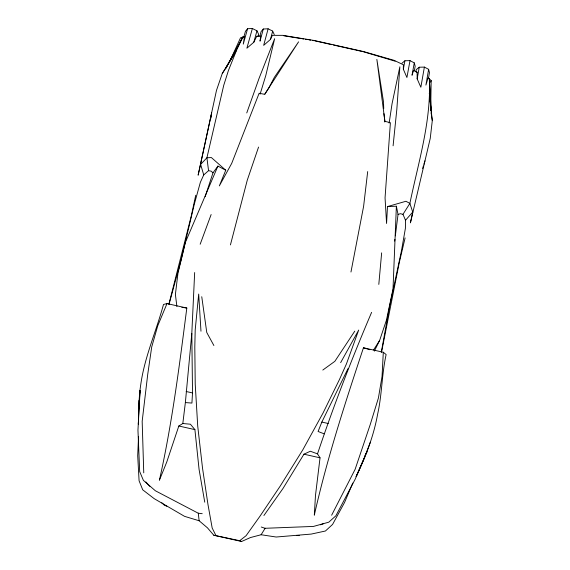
<?xml version="1.0" encoding="UTF-8"?>
<svg xmlns="http://www.w3.org/2000/svg" width="570" height="570" viewBox="0 0 570 570"><rect width="100%" height="100%" fill="white"/><g stroke="black" fill="none" stroke-linecap="round" stroke-linejoin="round"><path stroke-width="0.85" d="M424.379 67.089L420.859 87.253L417.176 78.902L417.098 72.226L415.886 71.784L416.271 69.633L419.249 67.217L424.379 67.089L428.619 69.326L425.911 85.094L427.984 78.161L429.353 78.909C431.333 121.374 418.351 162.293 409.88 203.405L402.976 214.349L405.512 220.269L405.398 228.335L401.494 250.7L389.552 306.56L381.273 352.395M402.014 63.213L404.914 60.769L410.008 60.627L406.916 77.499L403.339 69.241L403.375 64.752L394.012 60.32L363.396 51.521L314.141 40.47L282.713 35.347L272.36 35.354L270.451 39.43L263.668 45.358L268.128 28.799L272.667 31.108L274.263 34.549M430.685 110.68L431.169 80.57L429.353 78.909L429.873 91.264M204.751 502.177L199.087 469.488L194.904 429.623L190.423 424.215L182.813 423.517L178.823 426.004L166.796 461.914L159.4 480.225C172.154 423.474 179.386 365.669 186.817 308.035L166.996 303.575L163.497 304.458C156.294 331.198 144.687 356.628 140.797 384.294C138.71 397.49 138.745 410.828 138.346 424.144L138.909 406.154L140.113 390.372L137.954 430.158L139.678 471.554L143.405 480.389L155.353 490.763L198.282 513.235L202.222 513.691M383.738 108.564L383.489 101.809L376.863 59.401L384.914 121.31L390.393 122.721L385.056 197.826L386.567 223.476L387.493 206.575L396.378 206.197L393.008 289.054L386.424 320.205L379.627 340.447L374.326 351.134M182.813 423.517L185.364 402.577L191.926 403.061L192.51 392.937L191.812 333.386L194.662 272.546M138.538 436.542L137.705 455.772L139.087 480.788L142.721 489.815L154.185 498.65L184.58 516.356L199.13 520.759L207.423 527.806L213.793 535.23L241.573 541.5L250.515 537.531L261.117 534.745L276.172 537.018L311.248 534.076L325.42 531.012L332.581 524.421L344.579 502.412L352.787 483.068M263.903 515.515L283.034 488.412L303.945 454.197L310.329 451.233L317.511 453.87L320.034 457.824L315.481 495.43L314.319 515.159C327.052 458.38 345.156 402.969 363.453 347.786L383.297 352.253L382.057 376.392L378.409 398.017L370.243 424.5L355.131 469.302L331.64 515.216M185.364 402.577L191.812 333.386M378.808 284.401L381.651 252.866M393.093 145.806L396.848 109.169L399.862 66.797L392.053 103.733L389.132 123.127M367.693 171.577L363.61 206.304L350.963 272.018M431.055 110.48L429.331 93.174L432.295 120.612L430.243 138.382L410.407 222.877L412.737 212.069L409.88 203.405L405.933 201.274L387.493 206.575M394.675 241.11L394.896 239.371M395.338 235.887L398.038 214.42L396.378 206.197M210.9 118.218L211.648 112.953L198.139 175.175L216.486 90.388L222.272 73.473L236.692 49.946L242.827 37.057L244.38 36.972L243.262 44.118L247.594 28.714L252.375 28.5L256.956 30.816L258.63 34.264L258.053 36.373L256.757 36.259L253.807 42.244L246.881 48.215L252.375 28.5M417.176 78.902L419.249 67.217M410.008 60.627L414.269 62.871L412.032 75.254L413.606 70.324L417.098 72.226M403.339 69.241L404.914 60.769M381.601 351.804L399.299 262.471L405.106 237.911M195.717 195.303L191.328 215.716L168.955 303.945M230.43 244.915L247.273 180.163L258.559 147.067M178.374 269.517L178.816 267.807M270.451 39.43L272.667 31.108M168.955 304.608L181.16 259.692L194.327 204.131L200.376 182.265L203.725 174.926L208.556 170.665L211.164 171.171L212.981 172.838L205.136 196.721M259.827 36.281L261.103 31.599L263.319 29.006L268.128 28.799M263.319 29.006L260.02 41.147L260.725 36.031L256.757 36.259M253.807 42.244L256.956 30.816M422.605 168.485L423.389 165.941M423.916 164.246L424.956 160.854M260.105 94.157L265.82 75.404L274.64 38.71L259.101 78.254L246.753 112.946M317.511 453.87C333.543 405.94 351.776 358.822 371.611 312.353M384.722 121.873L384.914 121.31M370.343 442.234L364.344 457.881L364.686 457.026L356.093 476.655C365.605 456.77 373.664 436.178 377.582 414.39C382.057 394.639 381.75 374.319 386.132 354.561L383.297 352.253M200.17 244.231L211.142 214.534M430.521 82.208L431.169 80.57M348.042 368.555L321.843 422.071L318.081 431.483L324.216 433.856M203.725 174.926L200.64 164.409L206.91 157.797L211.377 157.562L225.756 170.231L219.336 185.898L231.712 163.369L259.129 93.252L264.672 94.321L298.587 41.845L274.377 77.32L268.897 87.808L264.915 94.114M166.996 303.575L157.705 325.883L151.713 346.973L147.723 374.383L142.172 421.316L143.754 472.858M364.686 457.026L355.217 479.121L335.887 515.793L328.783 522.184L313.479 526.423L265.036 528.29L261.267 527.008M225.756 170.231L217.911 166.098L185.385 242.357L177.954 273.308L175.396 294.49L176.892 306.546M229.14 62.778L240.519 37.798L242.827 37.057L234.199 53.473M230.914 59.729L233.379 55.033M242.827 37.057L225.52 68.578L222.272 73.473M340.646 362.641L358.694 330.066L346.425 363.945L339.442 379.542L323.09 412.922L302.87 449.723L280.362 485.861L259.941 516.263L246.09 535.686L239.699 540.702L213.793 535.23M364.964 455.637L367.073 451.868M261.117 534.745L265.157 528.219M373.557 349.966L379.627 340.447M354.768 331.156L334.846 361.337L322.805 370.058M212.981 172.838L217.911 166.098M227.031 66.547L225.52 68.578L236.692 49.946L228.435 70.481L223.739 85.308L206.91 157.797L208.556 170.665M247.594 28.714L245.449 31.307L243.81 37.114L244.38 36.972M405.512 220.269L412.737 212.069M320.426 524.82L323.618 523.638M398.038 214.42L400.397 213.693L402.976 214.349M296.635 535.494L299.264 535.629M181.851 307.294L186.817 308.035M283.725 35.753L300.255 38.447M302 38.732L303.739 39.017M305.477 39.294L307.216 39.579M308.961 39.864L310.7 40.149M312.438 40.434L314.177 40.712M314.982 40.898L322.235 42.522M323.097 42.714L331.783 44.667M333.514 45.051L355.217 49.918M356.022 50.103L362.463 51.549M186.134 391.497L192.51 392.937M321.843 422.071L328.227 423.51M178.823 426.004L194.904 429.623M303.945 454.197L320.034 457.824M363.268 51.727L395.131 61.182M363.453 347.786L369.88 349.731M166.782 506.21L164.359 505.205L161.809 502.761M239.699 540.702L241.573 541.5M427.984 78.161L428.448 78.532L429.466 72.59L428.619 69.326M413.606 70.324L414.326 70.937L415.181 66.163L414.269 62.871M149.803 486.345L145.899 481.949M213.893 345.541L206.775 332.51L201.752 296.721M215.816 535.308L212.183 528.034L207.979 504.543L202.549 468.319L197.712 426.025L195.225 384.123L194.805 346.98L195.204 329.909L198.688 294.063L200.975 331.206M431.169 113.152L432.295 120.612M383.931 113.629L384.9 121.852M198.282 513.135L199.13 520.759M431.226 112.212L431.49 114.805L429.353 78.909M138.987 400.482L139.322 404.8M430.058 95.675L430.279 100.968"/></g></svg>
